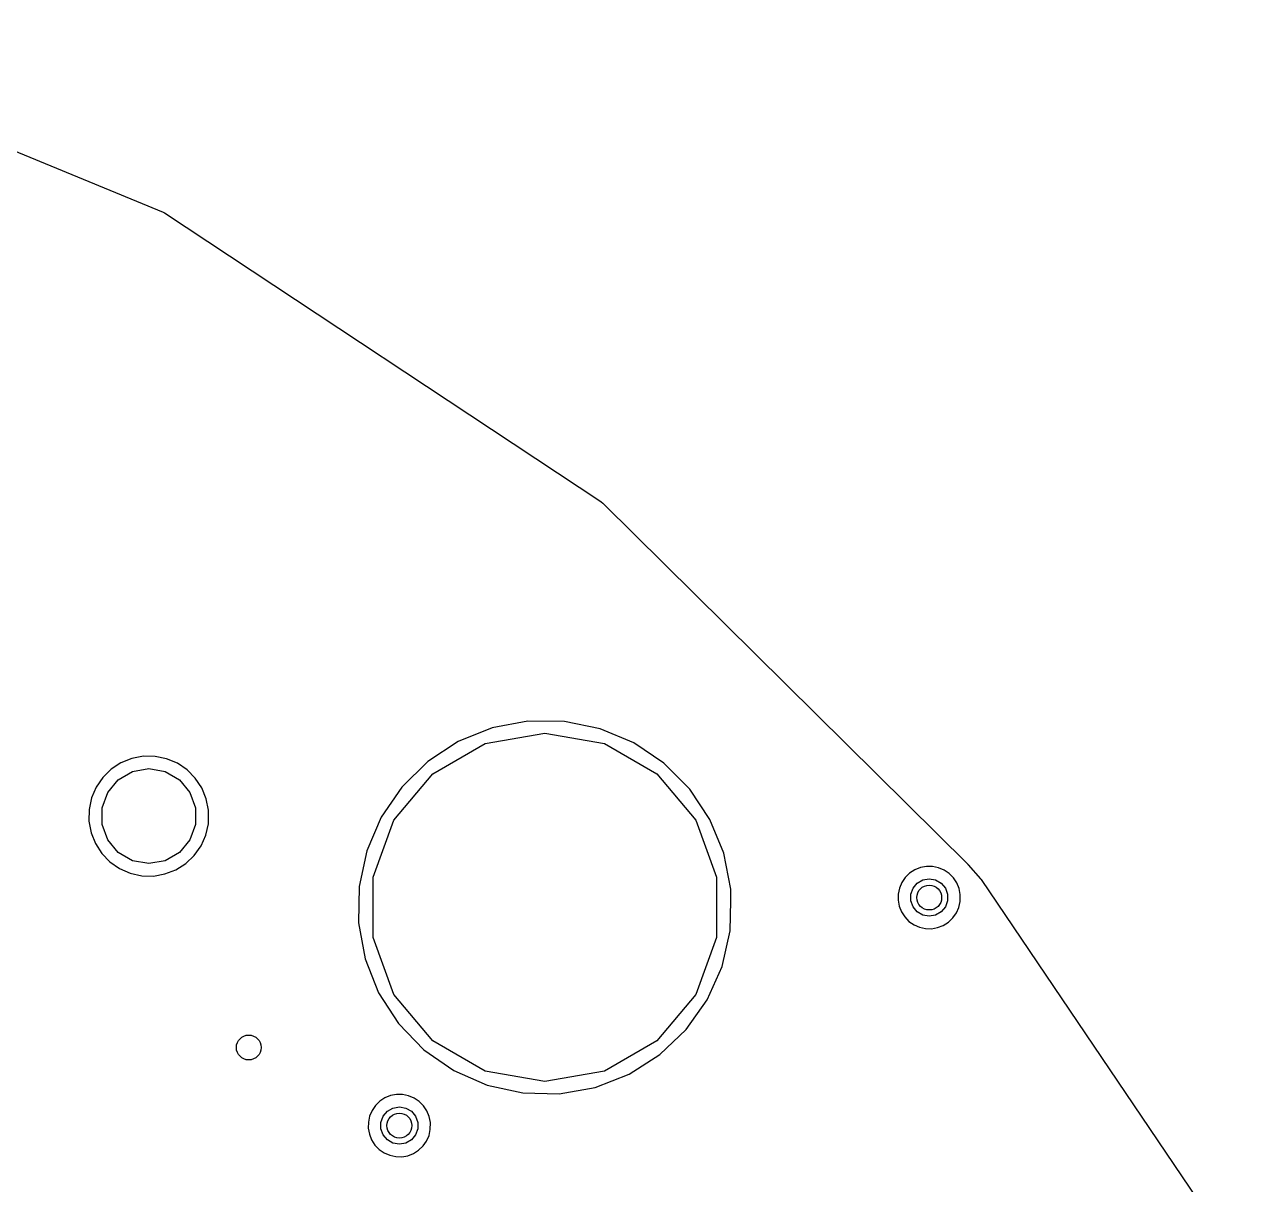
# Model space of a CAD drawing. Extents: x 83.8 to 170.2, y -169.8 to -83.8.
# Drawn here: x 145.06 to 164.9, y -104.3 to -85.64 of the extents above; entities that cross this region are included whole.
import ezdxf

# ---------------------------------------------------------------- set-up
doc = ezdxf.new("R2010")
doc.units = 0
doc.header["$MEASUREMENT"] = 0
doc.layers.add('BLACK', color=7, linetype='CONTINUOUS')

msp = doc.modelspace()

# ---------------------------------------------------------------- linework, layer by layer
at = {"layer": 'Black'}
for p, q in [((139.937, -85.6357), (147.29, -88.6517)), ((147.29, -88.6517), (147.301, -88.6584)), ((147.301, -88.6584), (147.312, -88.6633)), ((147.312, -88.6633), (154.334, -93.3107)), ((154.334, -93.3107), (154.336, -93.3131)), ((154.336, -93.3131), (154.339, -93.3147)), ((154.339, -93.3147), (154.364, -93.3333)), ((154.364, -93.3333), (154.371, -93.3398)), ((154.371, -93.3398), (154.378, -93.3449)), ((154.378, -93.3449), (160.241, -99.1469)), ((152.583, -96.9536), (152.039, -97.1735)), ((153.16, -96.8436), (152.583, -96.9536)), ((153.747, -96.8477), (153.16, -96.8436)), ((154.322, -96.9657), (153.747, -96.8477)), ((154.863, -97.1933), (154.322, -96.9657)), ((152.039, -97.1735), (151.547, -97.4951)), ((151.63, -97.6912), (152.473, -97.2042)), ((152.473, -97.2042), (153.432, -97.035)), ((153.432, -97.035), (154.392, -97.2042)), ((154.392, -97.2042), (155.235, -97.6912)), ((155.35, -97.5216), (154.863, -97.1933)), ((146.969, -97.4089), (146.784, -97.4442)), ((147.158, -97.4102), (146.969, -97.4089)), ((147.343, -97.4481), (147.158, -97.4102)), ((146.451, -97.6182), (146.317, -97.7502)), ((146.609, -97.5149), (146.451, -97.6182)), ((146.784, -97.4442), (146.609, -97.5149)), ((146.795, -97.6528), (147.057, -97.6067)), ((147.057, -97.6067), (147.319, -97.6528)), ((147.517, -97.5212), (147.343, -97.4481)), ((147.673, -97.6267), (147.517, -97.5212)), ((147.806, -97.7606), (147.673, -97.6267)), ((151.547, -97.4951), (151.128, -97.9059)), ((155.764, -97.9382), (155.35, -97.5216)), ((146.317, -97.7502), (146.21, -97.9059)), ((146.395, -97.9891), (146.565, -97.7856)), ((146.565, -97.7856), (146.795, -97.6528)), ((147.319, -97.6528), (147.549, -97.7856)), ((147.549, -97.7856), (147.719, -97.9891)), ((147.911, -97.9177), (147.806, -97.7606)), ((151.003, -98.4373), (151.63, -97.6912)), ((155.235, -97.6912), (155.861, -98.4373)), ((146.21, -97.9059), (146.136, -98.0793)), ((146.304, -98.2387), (146.395, -97.9891)), ((147.719, -97.9891), (147.81, -98.2387)), ((147.982, -98.0922), (147.911, -97.9177)), ((151.128, -97.9059), (150.796, -98.3903)), ((156.089, -98.4273), (155.764, -97.9382)), ((146.136, -98.0793), (146.096, -98.2638)), ((148.019, -98.2764), (147.982, -98.0922)), ((146.096, -98.2638), (146.094, -98.4525)), ((146.304, -98.5044), (146.304, -98.2387)), ((147.81, -98.2387), (147.81, -98.5044)), ((148.016, -98.4936), (148.019, -98.2764)), ((150.796, -98.3903), (150.565, -98.93)), ((146.094, -98.4525), (146.128, -98.638)), ((146.395, -98.754), (146.304, -98.5044)), ((147.81, -98.5044), (147.719, -98.754)), ((147.974, -98.6767), (148.016, -98.4936)), ((150.67, -99.3527), (151.003, -98.4373)), ((155.861, -98.4373), (156.194, -99.3527)), ((156.312, -98.9701), (156.089, -98.4273)), ((146.128, -98.638), (146.197, -98.8134)), ((146.197, -98.8134), (146.299, -98.972)), ((146.565, -98.9575), (146.395, -98.754)), ((147.719, -98.754), (147.549, -98.9575)), ((147.898, -98.849), (147.974, -98.6767)), ((146.299, -98.972), (146.43, -99.1077)), ((146.795, -99.0903), (146.565, -98.9575)), ((147.549, -98.9575), (147.319, -99.0903)), ((147.652, -99.1333), (147.789, -99.0032)), ((147.789, -99.0032), (147.898, -98.849)), ((150.565, -98.93), (150.443, -99.5043)), ((156.426, -99.5452), (156.312, -98.9701)), ((146.43, -99.1077), (146.585, -99.2154)), ((146.585, -99.2154), (146.758, -99.2909)), ((147.057, -99.1365), (146.795, -99.0903)), ((147.319, -99.0903), (147.057, -99.1365)), ((147.493, -99.2344), (147.652, -99.1333)), ((159.478, -99.2002), (159.387, -99.237)), ((159.574, -99.1818), (159.478, -99.2002)), ((159.672, -99.1825), (159.574, -99.1818)), ((159.768, -99.2022), (159.672, -99.1825)), ((159.859, -99.2402), (159.768, -99.2022)), ((160.241, -99.1469), (160.244, -99.1509)), ((160.244, -99.1509), (160.248, -99.1539)), ((160.248, -99.1539), (160.445, -99.3808)), ((146.758, -99.2909), (146.943, -99.3314)), ((146.943, -99.3314), (147.131, -99.3354)), ((147.131, -99.3354), (147.317, -99.3026)), ((147.317, -99.3026), (147.493, -99.2344)), ((150.67, -100.327), (150.67, -99.3527)), ((156.194, -99.3527), (156.194, -100.327)), ((159.235, -99.3593), (159.18, -99.4402)), ((159.305, -99.2906), (159.235, -99.3593)), ((159.387, -99.237), (159.305, -99.2906)), ((159.426, -99.4515), (159.517, -99.3992)), ((159.517, -99.3992), (159.62, -99.3811)), ((159.62, -99.3811), (159.723, -99.3992)), ((159.723, -99.3992), (159.813, -99.4515)), ((159.94, -99.2951), (159.859, -99.2402)), ((160.009, -99.3647), (159.94, -99.2951)), ((160.063, -99.4463), (160.009, -99.3647)), ((160.445, -99.3808), (160.449, -99.3874)), ((160.449, -99.3874), (160.454, -99.3929)), ((160.454, -99.3929), (164.902, -105.962)), ((150.443, -99.5043), (150.434, -100.091)), ((156.424, -99.7331), (156.426, -99.5452)), ((159.141, -99.5303), (159.121, -99.6262)), ((159.18, -99.4402), (159.141, -99.5303)), ((159.323, -99.6299), (159.359, -99.5316)), ((159.359, -99.5316), (159.426, -99.4515)), ((159.813, -99.4515), (159.881, -99.5316)), ((159.881, -99.5316), (159.916, -99.6299)), ((160.101, -99.537), (160.063, -99.4463)), ((160.12, -99.6323), (160.101, -99.537)), ((156.417, -100.218), (156.424, -99.7331)), ((159.121, -99.6262), (159.119, -99.7242)), ((159.119, -99.7242), (159.137, -99.8207)), ((159.323, -99.7345), (159.323, -99.6299)), ((159.359, -99.8328), (159.323, -99.7345)), ((159.916, -99.7345), (159.881, -99.8328)), ((159.916, -99.6299), (159.916, -99.7345)), ((160.097, -99.8408), (160.118, -99.746)), ((160.118, -99.746), (160.12, -99.6323)), ((159.137, -99.8207), (159.173, -99.9119)), ((159.173, -99.9119), (159.226, -99.9943)), ((159.226, -99.9943), (159.294, -100.065)), ((159.426, -99.9129), (159.359, -99.8328)), ((159.517, -99.9652), (159.426, -99.9129)), ((159.62, -99.9834), (159.517, -99.9652)), ((159.723, -99.9652), (159.62, -99.9834)), ((159.813, -99.9129), (159.723, -99.9652)), ((159.881, -99.8328), (159.813, -99.9129)), ((159.929, -100.078), (160, -100.01)), ((160, -100.01), (160.057, -99.9304)), ((160.057, -99.9304), (160.097, -99.8408)), ((150.434, -100.091), (150.54, -100.669)), ((159.294, -100.065), (159.375, -100.121)), ((159.375, -100.121), (159.465, -100.16)), ((159.465, -100.16), (159.56, -100.181)), ((159.56, -100.181), (159.658, -100.183)), ((159.658, -100.183), (159.755, -100.166)), ((159.755, -100.166), (159.846, -100.131)), ((159.846, -100.131), (159.929, -100.078)), ((151.003, -101.242), (150.67, -100.327)), ((156.194, -100.327), (155.861, -101.242)), ((156.287, -100.789), (156.417, -100.218)), ((150.54, -100.669), (150.757, -101.215)), ((156.048, -101.326), (156.287, -100.789)), ((150.757, -101.215), (151.075, -101.708)), ((151.63, -101.988), (151.003, -101.242)), ((155.861, -101.242), (155.235, -101.988)), ((155.71, -101.805), (156.048, -101.326)), ((151.075, -101.708), (151.483, -102.131)), ((152.473, -102.475), (151.63, -101.988)), ((155.235, -101.988), (154.392, -102.475)), ((155.285, -102.21), (155.71, -101.805)), ((151.483, -102.131), (151.965, -102.466)), ((154.789, -102.525), (155.285, -102.21)), ((151.965, -102.466), (152.503, -102.701)), ((153.432, -102.644), (152.473, -102.475)), ((154.392, -102.475), (153.432, -102.644)), ((154.241, -102.737), (154.789, -102.525)), ((152.503, -102.701), (153.076, -102.827)), ((153.663, -102.839), (154.241, -102.737)), ((150.776, -102.96), (150.706, -103.029)), ((150.858, -102.907), (150.776, -102.96)), ((150.949, -102.87), (150.858, -102.907)), ((151.045, -102.851), (150.949, -102.87)), ((151.143, -102.852), (151.045, -102.851)), ((151.24, -102.872), (151.143, -102.852)), ((151.33, -102.91), (151.24, -102.872)), ((151.411, -102.965), (151.33, -102.91)), ((151.48, -103.034), (151.411, -102.965)), ((153.076, -102.827), (153.663, -102.839)), ((150.651, -103.11), (150.612, -103.2)), ((150.706, -103.029), (150.651, -103.11)), ((150.83, -103.201), (150.897, -103.121)), ((150.897, -103.121), (150.988, -103.069)), ((150.988, -103.069), (151.091, -103.051)), ((151.091, -103.051), (151.194, -103.069)), ((151.194, -103.069), (151.285, -103.121)), ((151.285, -103.121), (151.352, -103.201)), ((151.535, -103.116), (151.48, -103.034)), ((151.572, -103.207), (151.535, -103.116)), ((150.592, -103.296), (150.59, -103.394)), ((150.612, -103.2), (150.592, -103.296)), ((150.794, -103.3), (150.83, -103.201)), ((150.794, -103.404), (150.794, -103.3)), ((151.352, -103.201), (151.388, -103.3)), ((151.388, -103.3), (151.388, -103.404)), ((151.591, -103.302), (151.572, -103.207)), ((151.589, -103.416), (151.591, -103.302)), ((150.59, -103.394), (150.608, -103.49)), ((150.608, -103.49), (150.644, -103.581)), ((150.644, -103.581), (150.697, -103.664)), ((150.83, -103.502), (150.794, -103.404)), ((150.897, -103.583), (150.83, -103.502)), ((150.988, -103.635), (150.897, -103.583)), ((151.285, -103.583), (151.194, -103.635)), ((151.352, -103.502), (151.285, -103.583)), ((151.388, -103.404), (151.352, -103.502)), ((151.528, -103.6), (151.568, -103.51)), ((151.568, -103.51), (151.589, -103.416)), ((150.697, -103.664), (150.765, -103.734)), ((150.765, -103.734), (150.846, -103.79)), ((151.091, -103.653), (150.988, -103.635)), ((151.194, -103.635), (151.091, -103.653)), ((151.317, -103.8), (151.4, -103.748)), ((151.4, -103.748), (151.471, -103.68)), ((151.471, -103.68), (151.528, -103.6)), ((150.846, -103.79), (150.936, -103.83)), ((150.936, -103.83), (151.031, -103.851)), ((151.031, -103.851), (151.129, -103.853)), ((151.129, -103.853), (151.226, -103.836)), ((151.226, -103.836), (151.317, -103.8))]:
    msp.add_line(p, q, dxfattribs=at)
for centre in [(159.62, -99.6822), (148.667, -102.095), (151.091, -103.352)]:
    msp.add_circle(centre, 0.2, dxfattribs=at)

doc.saveas('drawing.dxf')
